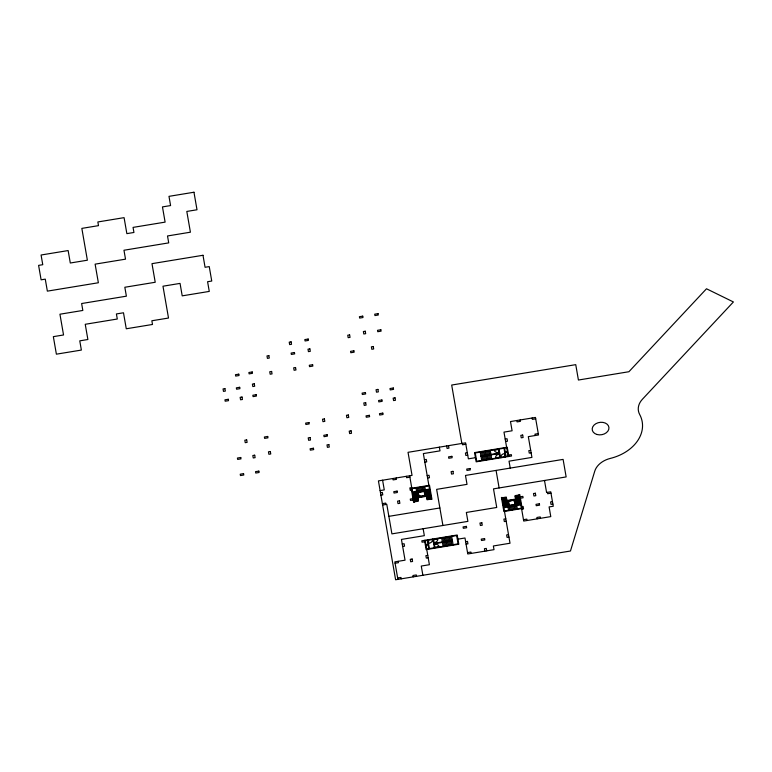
<?xml version="1.0" encoding="UTF-8"?>
<svg xmlns="http://www.w3.org/2000/svg" width="772" height="772" viewBox="0 0 772 772"><rect width="100%" height="100%" fill="white"/><g stroke="black" fill="none" stroke-linecap="round" stroke-linejoin="round"><path stroke-width="1.16" d="M535.71 418.829L532.381 419.379L532.14 417.999M465.834 444.238L462.505 444.778L462.264 443.398M505.178 439.036L507.05 438.728L507.484 441.188L505.612 441.497M538.277 433.594L534.948 434.144L535.189 435.524M424.417 459.736L426.298 459.437L426.723 461.888L424.851 462.196M467.301 452.691L465.429 453L465.854 455.461L467.726 455.152M499.05 449.372L494.263 450.153A4.217 3.117 -8.7 0 0 498.963 452.546L499.59 452.44M480.946 456.059L499.059 453.087L498.374 449.169L475.272 452.961L476.71 461.26L499.822 457.468L499.137 453.55L481.024 456.522M475.446 457.68L468.372 458.838L465.593 442.848L408.031 452.315L412.045 475.378L378.425 480.898L395.611 579.762L570.46 551.015L594.749 471.19A21.095 15.604 -8.7 0 1 610.314 458.414A42.19 31.208 -8.7 0 0 639.679 414.506A21.095 15.604 -8.7 0 1 642.42 399.24L733.4 301.958L706.496 288.776L628.919 371.728L578.421 380.027L575.748 364.654L451.688 385.045L461.849 443.466M499.86 453.984L499.233 454.081A4.217 3.117 -8.7 0 0 495.605 457.844L500.391 457.053M530.692 450.337L528.82 450.645L529.254 453.106L531.126 452.797M507.986 455.171L511.315 454.631L511.556 456.011L476.17 461.83L474.568 452.604L507.243 447.229L508.854 456.455M508.15 456.098L506.065 456.445L505.38 452.517L507.465 452.18L508.227 456.561M409.893 477.154L406.564 477.694L406.323 476.314M427.177 475.571L429.049 475.272L429.473 477.723L427.601 478.032M380.113 490.587L384.273 489.902L382.594 480.213M380.48 492.739L382.362 492.43L382.787 494.891L380.914 495.199M411.708 487.605L409.835 487.914L410.26 490.374L412.132 490.066M411.891 488.686L428.962 485.877L431.316 499.407L431.944 499.301L429.512 485.308L411.187 488.329L413.618 502.311L414.246 502.215L409.652 475.764M412.46 491.909L429.522 489.101M412.605 492.739L416.764 492.053M425.507 490.616L429.666 489.94M412.74 493.569L416.909 492.883M425.652 491.446L429.811 490.77M412.885 494.398L417.054 493.713M425.797 492.275L429.956 491.6M413.03 495.228L417.198 494.543M425.941 493.115L430.1 492.43M413.174 496.058L417.343 495.373M426.086 493.945L430.245 493.26M413.319 496.888L417.488 496.213M426.231 494.775L430.39 494.09M418.791 496.251L420.122 496.155M423.722 495.556L425.005 495.228M420.142 496.213C413.261 497.496 430.66 494.64 423.722 495.624M413.464 497.718L417.633 497.043M418.241 496.878L425.739 495.643M426.376 495.605L430.535 494.92M382.381 503.643L385.71 503.093L385.952 504.483M417.748 497.747L426.491 496.309M417.777 497.872L410.27 499.059L410.511 500.439L413.84 499.889M426.52 496.435L430.68 495.749M413.753 499.387L417.922 498.702M426.665 497.264L430.824 496.579M382.623 505.023L386.782 504.338L391.915 533.877L467.89 521.38L466.346 512.463L496.734 507.474L493.501 488.869L566.146 476.922L563.106 459.398L465.477 475.446L467.021 484.362L436.634 489.361L442.916 525.491M413.898 500.217L418.067 499.532M426.8 498.094L430.969 497.409M414.043 501.047L418.202 500.362M426.945 498.924L431.114 498.239M414.188 501.877L418.347 501.192L416.06 488M431.258 499.069L427.09 499.754L424.803 486.563M388.866 516.343L439.866 507.966M502.109 497.766L506.278 497.081L508.565 510.273M519.18 494.958L515.021 495.643L517.308 508.835M502.254 498.596L506.422 497.911M515.165 496.473L519.324 495.788M502.398 499.426L506.567 498.741M515.31 497.303L519.469 496.618M519.527 496.936L522.856 496.386L523.098 497.776L515.599 498.963M502.543 500.256L506.712 499.571M515.455 498.133L519.614 497.448M502.688 501.086L506.857 500.401M550.986 493.192L547.657 493.733L547.416 492.353M506.876 500.526L515.619 499.088M502.833 501.916L507.001 501.231M507.629 501.182L515.127 499.947M515.744 499.793L519.903 499.108M509.645 501.202L507.899 501.366L509.626 501.076L508.555 501.703L509.202 505.457L515.088 504.492L514.432 500.738L513.206 500.488L514.934 500.208L513.226 500.613M508.362 501.597L509.443 501.308M514.577 500.574L513.457 500.642M502.977 502.746L507.146 502.061M515.889 500.623L520.048 499.938M503.122 503.576L507.291 502.89M516.034 501.453L520.193 500.767M503.267 504.406L507.426 503.72M516.169 502.282L520.338 501.597M503.412 505.235L507.571 504.55M516.314 503.112L520.482 502.427M503.556 506.065L507.715 505.38M516.458 503.942L520.627 503.257M503.701 506.895L507.86 506.21M516.603 504.772L520.772 504.087M503.846 507.725L520.917 504.917M521.235 506.76L523.107 506.461L523.532 508.912L521.66 509.221M552.462 501.636L550.581 501.935L551.015 504.396L552.887 504.087M521.476 508.15L504.406 510.958L502.051 497.429L501.433 497.525L503.865 511.518L522.181 508.507L519.749 494.514L519.122 494.62L523.715 521.061L550.783 516.613L549.095 506.924L553.263 506.249L550.754 491.803L546.586 492.488L544.501 480.483M505.766 518.794L503.894 519.102L504.319 521.563L506.2 521.254M523.484 519.681L526.813 519.131L527.054 520.511M402.251 544.038L404.123 543.729L404.547 546.19L402.675 546.499M425.227 540.728L427.302 540.39L427.987 544.308L425.903 544.656L425.14 540.275M432.976 539.773L437.763 538.991A4.217 3.117 -8.7 0 1 434.134 542.745L433.517 542.851M425.382 541.654L422.052 542.205L421.811 540.815L457.198 535.006L458.8 544.231L426.125 549.596L424.523 540.371M457.921 539.155L464.995 537.987L467.774 553.978L494.003 549.664L493.366 545.978L510.022 543.237L504.483 511.411M452.344 540.303L434.231 543.285L433.555 539.367L456.657 535.565L458.095 543.864L434.993 547.666L434.308 543.749L452.421 540.767M433.777 544.385L434.404 544.279A4.217 3.117 -8.7 0 1 439.104 546.673L434.318 547.464M465.641 541.683L467.514 541.375L467.938 543.835L466.066 544.135M508.516 534.629L506.644 534.938L507.079 537.399L508.951 537.09M427.765 555.338L425.893 555.647L426.318 558.108L428.19 557.799M395.09 563.242L398.42 562.692L398.178 561.312M467.542 552.598L470.872 552.048L471.113 553.428M397.657 577.996L400.986 577.446L401.228 578.836M540.477 518.311L540.236 516.922L536.907 517.472L537.148 518.852M520.174 419.968L520.415 421.348L517.086 421.898L516.844 420.508M506.625 447.335L503.981 432.117L512.097 430.776L510.495 421.551L535.469 417.449L538.518 434.974L528.318 436.653L531.927 457.41L509.028 461.173L510.234 468.093M514.885 499.899L513.226 500.179M515.503 505.805L516.063 509.037M514.248 506.017L514.818 509.24M505.1 457.072L504.492 453.54A4.217 3.117 -8.7 0 0 500.864 457.294L500.941 457.757M513.004 506.22L513.563 509.452M511.759 506.422L512.318 509.655M509.501 500.787L507.841 501.057M510.504 506.635L511.064 509.858M509.259 506.837L509.819 510.06M496.078 470.418L499.117 487.943M490.259 450.501L490.944 454.418M491.021 454.882L491.706 458.8M489.014 450.703L489.689 454.621M489.766 455.084L490.452 459.002M487.759 450.906L488.444 454.833M488.522 455.287L489.207 459.215M486.514 451.118L487.19 455.036M487.277 455.499L487.952 459.417M485.26 451.321L485.945 455.239M486.022 455.702L486.707 459.62M484.015 451.523L484.691 455.441M484.777 455.905L485.453 459.832M482.761 451.736L483.446 455.654M483.523 456.117L484.208 460.035M481.516 451.938L482.201 455.856M482.278 456.32L482.963 460.237M480.271 452.141L481.709 460.44M486.717 550.861L486.292 548.409L484.42 548.709L484.845 551.169M448.522 445.656L448.947 448.117L447.075 448.426L446.65 445.965M439.365 447.162L440.001 450.858L423.355 453.589L428.885 485.414M451.659 536.386L453.106 544.685M450.414 536.588L451.089 540.516M451.176 540.969L451.852 544.897M449.159 536.801L449.844 540.718M449.922 541.182L450.607 545.1M447.914 537.003L448.6 540.921M448.677 541.384L449.352 545.302M446.66 537.206L447.345 541.124M447.422 541.587L448.107 545.514M445.415 537.409L446.1 541.336M446.177 541.799L446.863 545.717M444.17 537.621L444.846 541.539M444.933 542.002L445.608 545.92M442.916 537.823L443.601 541.741M443.678 542.205L444.363 546.122M441.671 538.026L442.346 541.954M442.433 542.407L443.109 546.335M425.526 495.769L423.867 496.049M423.548 486.765L424.118 489.998M425.082 495.653L424.31 491.224L418.096 492.237L418.868 496.676M432.426 539.078L432.513 539.532A4.217 3.117 -8.7 0 1 428.885 543.295L428.267 539.753M422.303 486.968L422.863 490.201M423.741 495.749L424.822 495.132L424.166 491.368L418.289 492.333L418.935 496.097L420.161 496.338M421.058 487.18L421.618 490.403M419.804 487.383L420.364 490.606M418.559 487.586L419.119 490.818M420.142 496.657L418.482 496.927M417.305 487.788L417.864 491.021M423.143 528.743L424.339 535.662L401.44 539.425L405.049 560.183L394.849 561.852L397.898 579.386M426.752 549.5L429.396 564.718L421.271 566.05L422.882 575.275M416.533 576.317L416.291 574.937L412.962 575.487L413.203 576.867M396.219 477.974L396.461 479.354L393.131 479.904L392.89 478.524M193.965 192.238L168.981 196.349L170.583 205.574L162.467 206.906L165.111 222.124L133.054 227.393L133.942 232.469L126.859 233.636L124.08 217.646L97.851 221.96L98.498 225.646L81.842 228.387L87.371 260.212L70.3 263.011L68.139 250.562L41.08 255.011L42.759 264.7L38.6 265.375L41.109 279.821L45.268 279.136L47.362 291.14L98.362 282.755L95.12 264.149L125.518 259.16L123.964 250.244L168.721 242.881L167.514 235.962L190.414 232.198L186.805 211.441L197.005 209.772L193.965 192.238M202.988 255.281L151.987 263.657L155.22 282.262L124.832 287.261L126.386 296.178L81.629 303.531L82.836 310.45L59.936 314.214L63.545 334.971L53.345 336.65L56.385 354.174L81.369 350.073L79.767 340.848L87.883 339.506L85.238 324.288L117.296 319.019L116.408 313.943L123.491 312.785L126.27 328.775L152.499 324.462L151.852 320.766L168.508 318.035L162.979 286.209L180.05 283.401L182.211 295.859L209.27 291.411L207.591 281.722L211.75 281.037L209.241 266.601L205.072 267.286L202.988 255.281M362.734 316.144L359.405 316.694L359.646 318.074L362.975 317.533L362.734 316.144M378.039 313.635L374.709 314.175L374.951 315.565L378.28 315.015L378.039 313.635M291.092 341.842L289.22 342.15L289.645 344.611L291.517 344.302L291.092 341.842M308.163 339.033L304.824 339.583L305.065 340.963L308.395 340.413L308.163 339.033M365.252 331.227L363.38 331.535L363.805 333.996L365.677 333.687L365.252 331.227M349.62 334.903L347.747 335.212L348.172 337.673L350.044 337.364L349.62 334.903M380.847 329.769L377.518 330.32L377.749 331.709L381.088 331.159L380.847 329.769M268.859 355.612L266.987 355.921L267.411 358.382L269.293 358.073L268.859 355.612M309.871 348.876L307.999 349.185L308.424 351.636L310.296 351.337L309.871 348.876M294.441 352.514L291.112 353.065L291.353 354.445L294.682 353.894L294.441 352.514M373.262 346.522L371.39 346.821L371.815 349.282L373.687 348.973L373.262 346.522M353.885 350.806L350.556 351.356L350.797 352.736L354.126 352.196L353.885 350.806M238.789 374.159L235.46 374.7L235.701 376.089L239.03 375.539L238.789 374.159M252.212 371.95L248.883 372.5L249.124 373.88L252.454 373.33L252.212 371.95M271.619 371.448L269.737 371.757L270.171 374.217L272.043 373.909L271.619 371.448M295.551 367.511L293.678 367.819L294.103 370.28L295.975 369.971L295.551 367.511M312.621 364.712L309.292 365.252L309.533 366.642L312.863 366.092L312.621 364.712M224.922 388.615L223.05 388.924L223.475 391.385L225.356 391.076L224.922 388.615M254.278 383.79L252.405 384.099L252.83 386.56L254.702 386.251L254.278 383.79M239.687 387.293L236.348 387.843L236.589 389.223L239.918 388.673L239.687 387.293M228.28 399.278L224.941 399.819L225.183 401.208L228.522 400.658L228.28 399.278M242.012 397.02L240.14 397.329L240.565 399.79L242.447 399.481L242.012 397.02M256.169 394.695L252.84 395.235L253.081 396.625L256.41 396.075L256.169 394.695M377.933 389.406L376.06 389.715L376.485 392.176L378.357 391.867L377.933 389.406M365.426 392.572L362.097 393.122L362.338 394.502L365.667 393.952L365.426 392.572M393.315 387.988L389.985 388.538L390.227 389.918L393.556 389.368L393.315 387.988M365.677 402.637L363.805 402.945L364.23 405.406L366.102 405.097L365.677 402.637M381.908 399.973L378.579 400.514L378.82 401.903L382.15 401.353L381.908 399.973M395.023 397.812L393.151 398.12L393.575 400.581L395.457 400.272L395.023 397.812M324.394 418.916L322.522 419.215L322.947 421.676L324.829 421.367L324.394 418.916M348.336 414.979L346.464 415.288L346.889 417.748L348.761 417.44L348.336 414.979M308.974 422.554L305.644 423.104L305.886 424.484L309.215 423.934L308.974 422.554M369.373 415.317L366.044 415.857L366.285 417.247L369.614 416.697L369.373 415.317M382.806 413.107L379.477 413.657L379.708 415.037L383.047 414.487L382.806 413.107M246.683 439.905L244.811 440.214L245.245 442.674L247.117 442.366L246.683 439.905M267.71 436.45L264.381 437L264.622 438.38L267.952 437.84L267.71 436.45M310.083 437.55L308.211 437.859L308.636 440.32L310.508 440.011L310.083 437.55M327.154 434.752L323.815 435.292L324.057 436.682L327.386 436.132L327.154 434.752M351.086 430.815L349.214 431.123L349.639 433.584L351.511 433.275L351.086 430.815M270.325 451.523L268.453 451.823L268.888 454.283L270.76 453.975L270.325 451.523M240.748 457.487L237.419 458.037L237.66 459.417L240.989 458.877L240.748 457.487M254.692 455.2L252.82 455.509L253.255 457.96L255.127 457.661L254.692 455.2M328.862 444.585L326.99 444.894L327.415 447.355L329.287 447.046L328.862 444.585M313.432 448.233L310.103 448.773L310.344 450.163L313.673 449.613L313.432 448.233M243.556 473.632L240.227 474.182L240.468 475.562L243.798 475.012L243.556 473.632M258.852 471.113L255.522 471.663L255.764 473.053L259.093 472.503L258.852 471.113M522.683 435.051L520.811 435.36L521.245 437.82L523.117 437.512L522.683 435.051M451.881 456.329L448.542 456.879L448.783 458.269L452.122 457.719L451.881 456.329M504 448.243L499.002 449.063L500.439 457.362L505.438 456.541L504 448.243M506.702 447.799L504.618 448.136L505.303 452.054L507.387 451.716L506.702 447.799M452.981 471.335L451.109 471.644L451.543 474.104L453.415 473.796L452.981 471.335M470.052 468.527L466.722 469.077L466.963 470.457L470.293 469.907L470.052 468.527M397.117 491.108L393.788 491.658L394.029 493.047L397.358 492.497L397.117 491.108M424.822 490.355L417.324 491.581L418.308 497.245L425.797 496.01L424.822 490.355M422.689 490.876L419.582 491.764L422.689 490.876M399.452 500.835L397.57 501.144L398.005 503.605L399.877 503.296L399.452 500.835M535.363 493.231L533.491 493.53L533.925 495.991L535.797 495.682L535.363 493.231M515.059 499.59L507.571 500.816L508.555 506.48L516.043 505.245L515.059 499.59M514.499 500.159L508.294 501.173L509.057 505.612L515.271 504.589L514.499 500.159M513.795 505.062L510.678 505.949L513.795 505.062M539.348 503.788L536.009 504.338L536.25 505.718L539.589 505.168L539.348 503.788M481.834 522.731L479.952 523.04L480.387 525.5L482.259 525.192L481.834 522.731M466.404 526.369L463.075 526.919L463.316 528.299L466.645 527.758L466.404 526.369M432.928 539.464L427.929 540.284L429.377 548.593L434.366 547.773L432.928 539.464M428.064 544.771L425.99 545.109L426.665 549.037L428.75 548.689L428.064 544.771M484.584 538.567L481.255 539.117L481.496 540.496L484.826 539.946L484.584 538.567M412.132 559.015L410.26 559.324L410.685 561.784L412.557 561.476L412.132 559.015M596.997 434.491A8.434 6.244 -8.7 0 0 608.934 427.466A8.434 6.244 -8.7 0 0 595.772 423.751A8.434 6.244 -8.7 0 0 596.997 434.491"/></g></svg>
